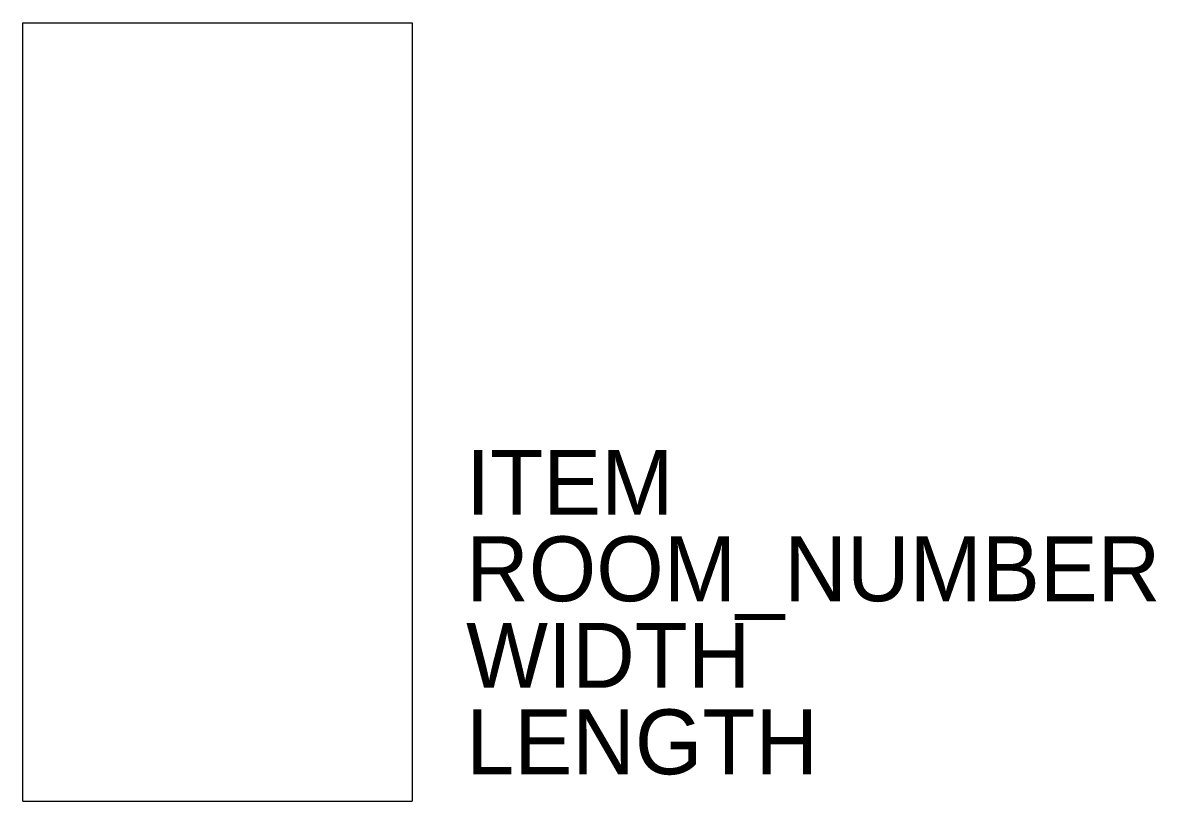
# Model space of a CAD drawing. Extents: x 0 to 2.66, y 0 to 1.83.
import ezdxf

# ---------------------------------------------------------------- set-up
doc = ezdxf.new("R2010")
doc.units = 0
doc.header["$LTSCALE"] = 48
doc.layers.get('0').update_dxf_attribs({"linetype": 'CONTINUOUS'})
doc.styles.add('ATT', font='TXT')

msp = doc.modelspace()

# ---------------------------------------------------------------- linework, layer by layer
at = {"color": 0, "linetype": 'BYBLOCK'}
for p, q in [((0, 1.8288), (0.9144, 1.8288)), ((0, 0), (0, 1.8288)), ((0.9144, 1.8288), (0.9144, 0)), ((0, 0), (0.9144, 0))]:
    msp.add_line(p, q, dxfattribs=at)

# ---------------------------------------------------------------- texts
at = {"color": 0, "linetype": 'BYBLOCK', "style": 'ATT'}
for tag, p, s, flags in [('ITEM', (1.0414, 0.6731), 'DESK', 3), ('ROOM_NUMBER', (1.0414, 0.4699), '', 1), ('WIDTH', (1.0414, 0.2667), '', 1), ('LENGTH', (1.0414, 0.0635), '', 1)]:
    msp.add_attdef(tag, p, s, height=0.1524, dxfattribs=dict(at, flags=flags))

doc.saveas('drawing.dxf')
